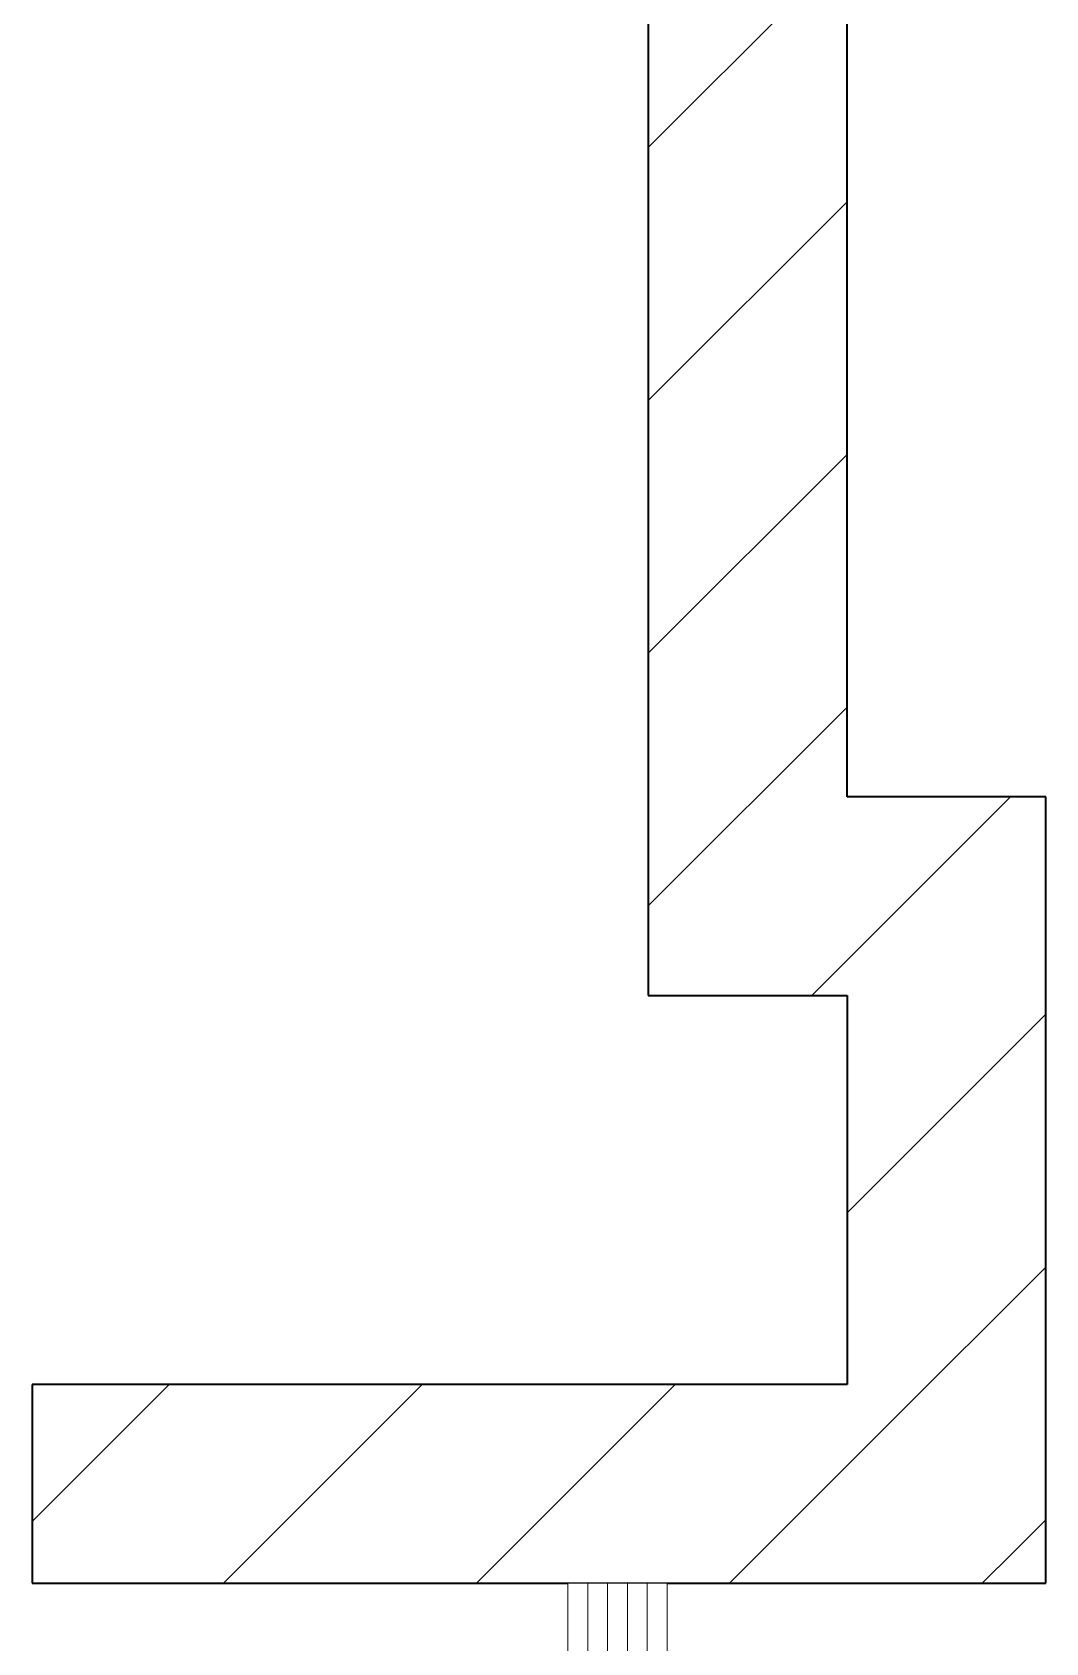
# Model space of a CAD drawing. Header units: millimetres. Extents: x 233224 to 234067, y -13631 to -11613.
# Drawn here: x 233223.7 to 233274.7, y -12393.1 to -12312 of the extents above; entities that cross this region are included whole.
import ezdxf

# ---------------------------------------------------------------- set-up
doc = ezdxf.new("R2010")
doc.units = ezdxf.units.MM
doc.header["$MEASUREMENT"] = 0
doc.set_wipeout_variables(frame=1)
doc.linetypes.add('Wipeout_Contour', pattern=[1000, 0, -1000])
for name, color, linetype, lineweight, true_color in [('2D Drafting - General_Pen_No__4', 7, 'Continuous', 20, 0x029e21), ('Structural - Bearing_Pen_No__107', 7, 'Continuous', 13, 0xaaaaaa), ('Structural - Bearing_Pen_No__87', 7, 'Continuous', 20, 0x6a6a6a)]:
    doc.layers.add(name, color=color, linetype=linetype, lineweight=lineweight, true_color=true_color)
doc.layers.add('Structural - Bearing', color=7, linetype='Continuous')
doc.layers.add('Structural - Bearing_Pen_No__27', color=7, linetype='Continuous', lineweight=35)
pattern_1 = [(45, (0, 0), (-63.63961, 63.63961), [])]

# ---------------------------------------------------------------- blocks, each defined once
blk = doc.blocks.new('Wall_4', base_point=(226098.98, 6367.57))
at = {"layer": 'Structural - Bearing_Pen_No__107', "linetype": 'Continuous'}
h = blk.add_hatch(dxfattribs=at)
h.set_pattern_fill('MASONRY_BLOCK', color=256, style=0, pattern_type=2)
h.set_pattern_definition(pattern_1)
h.paths.add_polyline_path([(225998.98, 6267.57), (225998.98, -1102.43), (226098.98, -1002.43), (226098.98, 6267.57)])
at = {"layer": 'Structural - Bearing_Pen_No__27', "linetype": 'Continuous', "flags": 128}
for points in [[(225998.98, 6267.57), (225998.98, -1102.43)], [(226098.98, -1002.43), (226098.98, 6267.57)]]:
    blk.add_lwpolyline(points, dxfattribs=at)
blk = doc.blocks.new('Wall_5', base_point=(226098.98, -1002.43))
at = {"layer": 'Structural - Bearing_Pen_No__107', "linetype": 'Continuous'}
h = blk.add_hatch(dxfattribs=at)
h.set_pattern_fill('MASONRY_BLOCK', color=256, style=0, pattern_type=2)
h.set_pattern_definition(pattern_1)
h.paths.add_polyline_path([(225998.98, -1102.43), (226098.98, -1102.43), (226198.98, -1002.43), (226098.98, -1002.43)])
at = {"layer": 'Structural - Bearing_Pen_No__27', "linetype": 'Continuous', "flags": 128}
for points in [[(226198.98, -1002.43), (226098.98, -1002.43)], [(225998.98, -1102.43), (226098.98, -1102.43)]]:
    blk.add_lwpolyline(points, dxfattribs=at)
blk = doc.blocks.new('Wall_6', base_point=(226198.98, -1002.43))
at = {"layer": 'Structural - Bearing_Pen_No__107', "linetype": 'Continuous'}
h = blk.add_hatch(dxfattribs=at)
h.set_pattern_fill('MASONRY_BLOCK', color=256, style=0, pattern_type=2)
h.set_pattern_definition(pattern_1)
h.paths.add_polyline_path([(226098.98, -1102.43), (226098.98, -1298.43), (226198.98, -1398.43), (226198.98, -1002.43)])
at = {"layer": 'Structural - Bearing_Pen_No__27', "linetype": 'Continuous', "flags": 128}
for points in [[(226198.98, -1398.43), (226198.98, -1002.43)], [(226098.98, -1102.43), (226098.98, -1298.43)]]:
    blk.add_lwpolyline(points, dxfattribs=at)
blk = doc.blocks.new('Wall_7', base_point=(226198.98, -1398.43))
at = {"layer": 'Structural - Bearing_Pen_No__107', "linetype": 'Continuous'}
h = blk.add_hatch(dxfattribs=at)
h.set_pattern_fill('MASONRY_BLOCK', color=256, style=0, pattern_type=2)
h.set_pattern_definition(pattern_1)
h.paths.add_polyline_path([(226098.98, -1298.43), (225688.98, -1298.43), (225688.98, -1398.43), (226198.98, -1398.43)])
at = {"layer": 'Structural - Bearing_Pen_No__27', "linetype": 'Continuous', "flags": 128}
for points in [[(226098.98, -1298.43), (225688.98, -1298.43)], [(225688.98, -1298.43), (225688.98, -1398.43)], [(225688.98, -1398.43), (226198.98, -1398.43)]]:
    blk.add_lwpolyline(points, dxfattribs=at)
blk = doc.blocks.new('Wall_26', base_point=(226008.48, -1398.43))
at = {"color": 254, "linetype": 'Wipeout_Contour', "lineweight": 0, "ltscale": 904598.672027}
blk.add_wipeout([(225958.48, -1398.43), (225958.48, -12902.14), (225968.48, -12902.14), (225968.48, -1398.43)], dxfattribs=at).dxf.layer = 'Structural - Bearing'
at = {"layer": 'Structural - Bearing_Pen_No__87', "linetype": 'Continuous', "flags": 128}
blk.add_lwpolyline([(225958.48, -1398.43), (225958.48, -12902.14)], dxfattribs=at)
at = {"color": 254, "linetype": 'Wipeout_Contour', "lineweight": 0, "ltscale": 904638.639123}
blk.add_wipeout([(225968.48, -1398.43), (225968.48, -12902.14), (225978.48, -12902.14), (225978.48, -1398.43)], dxfattribs=at).dxf.layer = 'Structural - Bearing'
at = {"layer": 'Structural - Bearing_Pen_No__87', "linetype": 'Continuous'}
blk.add_line((225968.48, -1398.43), (225968.48, -12902.14), dxfattribs=at)
at = {"layer": 'Structural - Bearing_Pen_No__87', "linetype": 'Continuous', "flags": 128}
blk.add_lwpolyline([(225958.48, -1398.43), (225968.48, -1398.43)], dxfattribs=at)
at = {"color": 254, "linetype": 'Wipeout_Contour', "lineweight": 0, "ltscale": 904678.606221}
blk.add_wipeout([(225978.48, -1398.43), (225978.48, -12902.14), (225988.48, -12902.14), (225988.48, -1398.43)], dxfattribs=at).dxf.layer = 'Structural - Bearing'
at = {"layer": 'Structural - Bearing_Pen_No__87', "linetype": 'Continuous'}
blk.add_line((225978.48, -1398.43), (225978.48, -12902.14), dxfattribs=at)
at = {"layer": 'Structural - Bearing_Pen_No__87', "linetype": 'Continuous', "flags": 128}
blk.add_lwpolyline([(225968.48, -1398.43), (225978.48, -1398.43)], dxfattribs=at)
at = {"color": 254, "linetype": 'Wipeout_Contour', "lineweight": 0, "ltscale": 904718.573323}
blk.add_wipeout([(225988.48, -1398.43), (225988.48, -12902.14), (225998.48, -12902.14), (225998.48, -1398.43)], dxfattribs=at).dxf.layer = 'Structural - Bearing'
at = {"layer": 'Structural - Bearing_Pen_No__87', "linetype": 'Continuous'}
blk.add_line((225988.48, -1398.43), (225988.48, -12902.14), dxfattribs=at)
at = {"layer": 'Structural - Bearing_Pen_No__87', "linetype": 'Continuous', "flags": 128}
blk.add_lwpolyline([(225978.48, -1398.43), (225988.48, -1398.43)], dxfattribs=at)
at = {"color": 254, "linetype": 'Wipeout_Contour', "lineweight": 0, "ltscale": 904758.540427}
blk.add_wipeout([(225998.48, -1398.43), (225998.48, -12902.14), (226008.48, -12902.14), (226008.48, -1398.43)], dxfattribs=at).dxf.layer = 'Structural - Bearing'
at = {"layer": 'Structural - Bearing_Pen_No__87', "linetype": 'Continuous'}
blk.add_line((225998.48, -1398.43), (225998.48, -12902.14), dxfattribs=at)
at = {"layer": 'Structural - Bearing_Pen_No__87', "linetype": 'Continuous', "flags": 128}
for points in [[(225988.48, -1398.43), (225998.48, -1398.43)], [(225998.48, -1398.43), (226008.48, -1398.43)], [(226008.48, -12902.14), (226008.48, -1398.43)]]:
    blk.add_lwpolyline(points, dxfattribs=at)

msp = doc.modelspace()

# ---------------------------------------------------------------- linework, layer by layer
at = {"layer": '2D Drafting - General_Pen_No__4', "linetype": 'Continuous'}
for p, q in [((233264.727, -12350.487), (233264.727, -11623.487)), ((233274.727, -12350.487), (233264.727, -12350.487)), ((233274.727, -12390.087), (233274.727, -12350.487))]:
    msp.add_line(p, q, dxfattribs=at)

# ---------------------------------------------------------------- block references
at = {"layer": 'Structural - Bearing', "xscale": 0.1, "yscale": 0.1, "zscale": 0.1}
for name, p in [('Wall_4', (233264.727, -11613.487)), ('Wall_5', (233264.727, -12350.487)), ('Wall_6', (233274.727, -12350.487)), ('Wall_7', (233274.727, -12390.087))]:
    msp.add_blockref(name, p, dxfattribs=at)

# ---------------------------------------------------------------- next in the draw order: block references
msp.add_blockref('Wall_26', (233255.677, -12390.087), dxfattribs=at)

doc.saveas('drawing.dxf')
